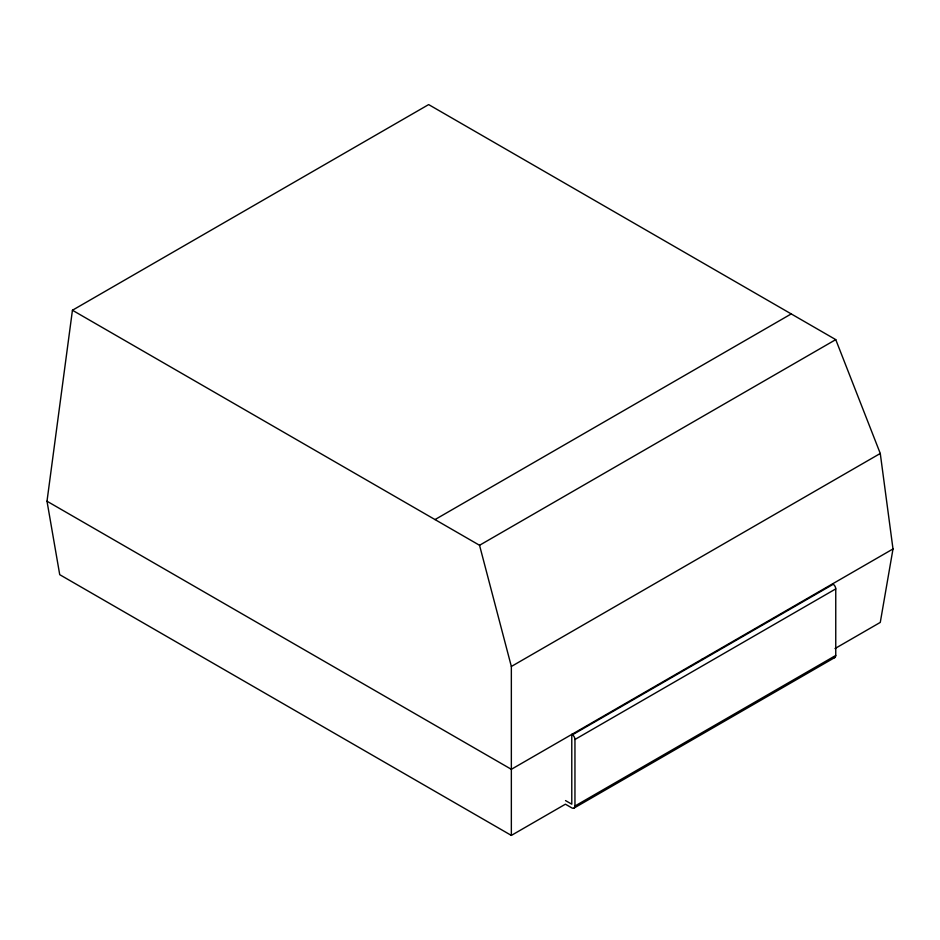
<?xml version="1.0" encoding="UTF-8"?>
<svg xmlns="http://www.w3.org/2000/svg" width="940" height="940" viewBox="0 0 940 940"><rect width="100%" height="100%" fill="white"/><g stroke="black" fill="none" stroke-linecap="round" stroke-linejoin="round"><path stroke-width="1.41" d="M832.57 583.846L833.369 584.316A3.983 2.303 60 0 1 835.754 588.898L835.754 655.462L574.951 806.027A4.5 2.597 60 0 1 571.779 807.871L565.41 804.193L511.348 835.413L59.725 574.669L47 501.22L72.439 310.247L428.652 104.587L835.754 339.622L880.275 453.468L893 548.96L880.275 622.409L835.014 648.541M435.02 519.573L791.221 313.925M72.439 310.247L479.541 545.282L835.754 339.622M511.348 835.413L511.348 666.472L880.275 453.468M893 548.96L511.348 769.308L47 501.22M833.263 584.245L572.46 734.81L571.779 734.41L571.779 804.193L565.516 800.575M574.951 806.027L574.951 739.475L835.754 588.898M574.023 808.083L834.826 657.518M571.779 734.41L572.566 734.88A3.983 2.303 60 0 1 574.951 739.475M702.168 659.128L702.861 659.527M479.541 545.282L511.348 666.472M835.754 655.462A4.5 2.597 60 0 1 832.981 657.507"/></g></svg>
